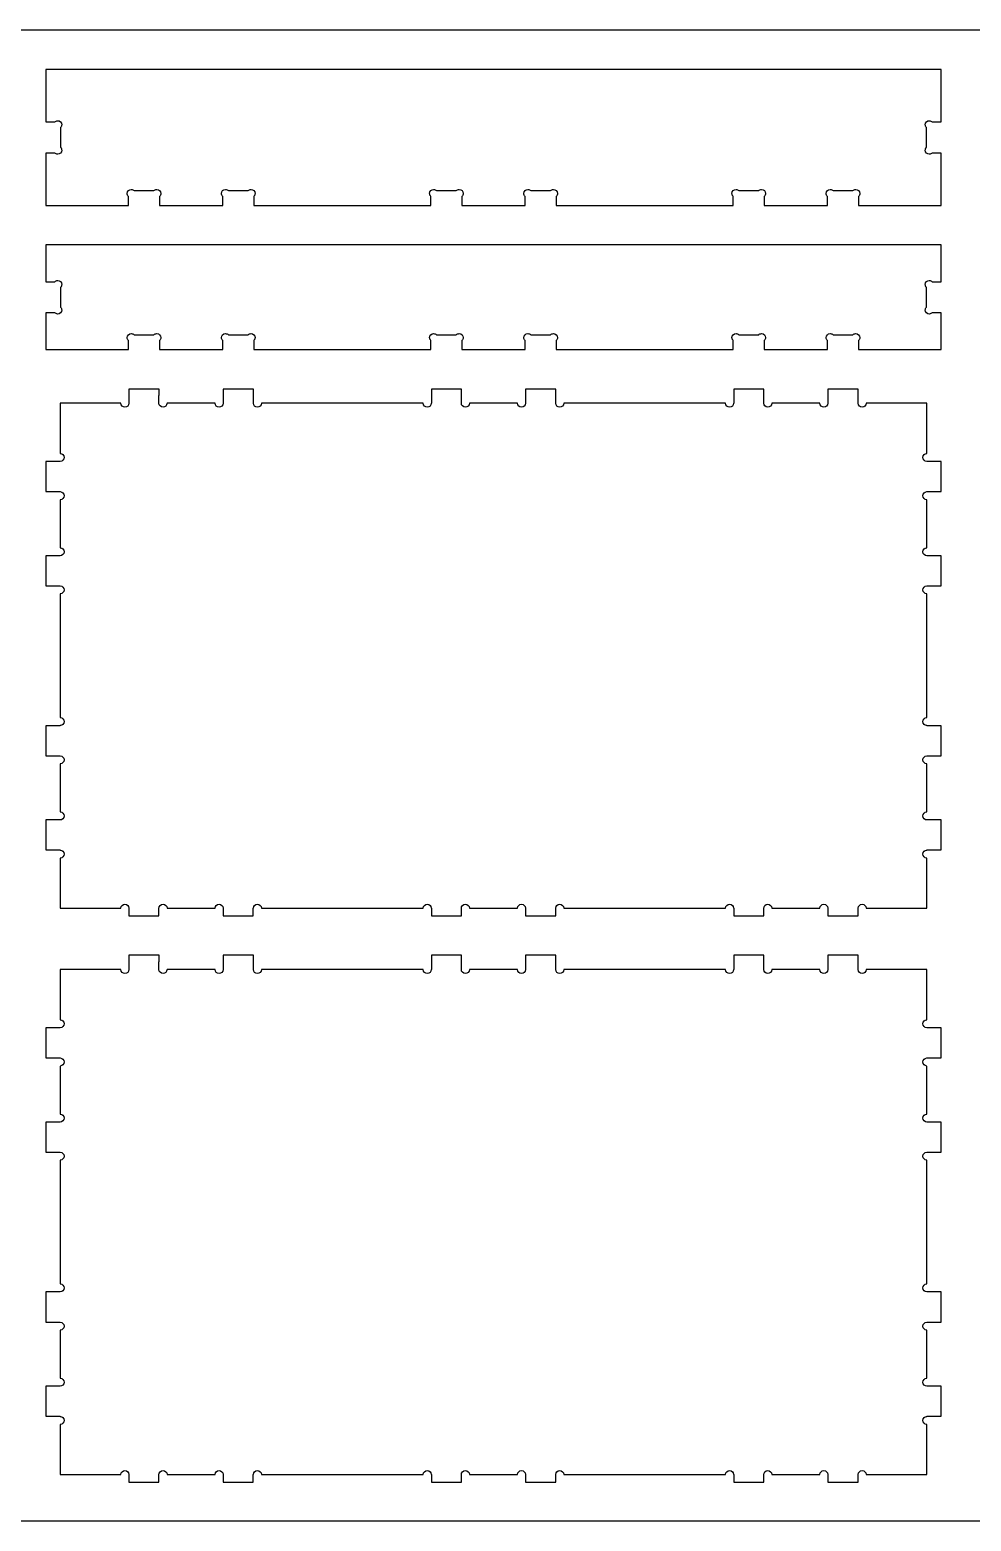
# Model space of a CAD drawing. Extents: x 0 to 4896, y 0 to 5028.
# Drawn here: x 771 to 1540, y 0 to 1219 of the extents above; entities that cross this region are included whole.
import ezdxf

# ---------------------------------------------------------------- set-up
doc = ezdxf.new("R2010")
doc.units = 0
doc.layers.add('Layer_1', color=7, linetype='CONTINUOUS')

msp = doc.modelspace()

# ---------------------------------------------------------------- linework, layer by layer
at = {"layer": 'Layer_1', "color": 3}
msp.add_lwpolyline([(0.025287, 1219.174727), (2438.374572, 1219.174727), (2438.374572, 0.025583), (0.025287, 0.025583), (0.025287, 1219.174727)], dxfattribs=at)
at = {"layer": 'Layer_1', "color": 7}
for points in [[(783.891583, 1186.724322), (783.891583, 1143.879602), (791.290885, 1143.879602)], [(1508.232357, 1143.879602), (1515.631942, 1143.879602), (1515.631942, 1186.724322), (783.891583, 1186.724322), (783.891583, 1186.724322)], [(796.044636, 1139.293491), (796.044636, 1123.074462)], [(1503.478606, 1123.065713), (1503.478606, 1139.28446)], [(791.290885, 1118.479602), (783.891583, 1118.479602), (783.891583, 1075.6346), (851.519083, 1075.6346), (851.519083, 1083.034184)], [(1448.004442, 1083.034184), (1448.004442, 1075.6346), (1515.631942, 1075.6346), (1515.631942, 1118.479602), (1508.232357, 1118.479602)], [(856.105194, 1087.787935), (872.324223, 1087.787935)], [(933.098803, 1087.787935), (949.317832, 1087.787935)], [(1103.155472, 1087.787935), (1119.374218, 1087.787935)], [(1180.14908, 1087.787935), (1196.368109, 1087.787935)], [(1350.196944, 1087.787935), (1366.415691, 1087.787935)], [(1427.190553, 1087.787935), (1443.409582, 1087.787935)], [(876.919083, 1083.034184), (876.919083, 1075.6346), (928.512692, 1075.6346), (928.512692, 1083.034184)], [(953.912692, 1083.034184), (953.912692, 1075.6346), (1098.56936, 1075.6346), (1098.56936, 1083.034184)], [(1123.96936, 1083.034184), (1123.96936, 1075.6346), (1175.562969, 1075.6346), (1175.562969, 1083.034184)], [(1200.962969, 1083.034184), (1200.962969, 1075.6346), (1345.610833, 1075.6346), (1345.610833, 1083.034184)], [(1371.010833, 1083.034184), (1371.010833, 1075.6346), (1422.604442, 1075.6346), (1422.604442, 1083.034184)], [(783.891583, 1043.433891), (783.891583, 1013.289171), (791.290885, 1013.289171)], [(1508.232357, 1013.289171), (1515.631942, 1013.289171), (1515.631942, 1043.433891), (783.891583, 1043.433891), (783.891583, 1043.433891)], [(796.044636, 1008.70306), (796.044636, 992.484031)], [(1503.478606, 992.475282), (1503.478606, 1008.694311)], [(791.290885, 987.889171), (783.891583, 987.889171), (783.891583, 957.744169), (851.519083, 957.744169), (851.519083, 965.143753)], [(1448.004442, 965.143753), (1448.004442, 957.744169), (1515.631942, 957.744169), (1515.631942, 987.889171), (1508.232357, 987.889171)], [(856.105194, 969.897504), (872.324223, 969.897504)], [(876.919083, 965.143753), (876.919083, 957.744169), (928.512692, 957.744169), (928.512692, 965.143753)], [(933.098803, 969.897504), (949.317832, 969.897504)], [(953.912692, 965.143753), (953.912692, 957.744169), (1098.56936, 957.744169), (1098.56936, 965.143753)], [(1103.155472, 969.897504), (1119.374218, 969.897504)], [(1123.96936, 965.143753), (1123.96936, 957.744169), (1175.562969, 957.744169), (1175.562969, 965.143753)], [(1180.14908, 969.897504), (1196.368109, 969.897504)], [(1200.962969, 965.143753), (1200.962969, 957.744169), (1345.610833, 957.744169), (1345.610833, 965.143753)], [(1350.196944, 969.897504), (1366.415691, 969.897504)], [(1371.010833, 965.143753), (1371.010833, 957.744169), (1422.604442, 957.744169), (1422.604442, 965.143753)], [(1427.190553, 969.897504), (1443.409582, 969.897504)], [(851.92012, 925.543178), (851.92012, 920.789426), (851.92012, 915.947622), (851.92012, 913.857484), (851.867063, 913.857484)], [(876.518892, 920.957066), (876.518892, 925.543178), (851.921532, 925.543178), (851.92012, 925.543178)], [(876.421807, 914.016093), (876.421807, 920.1104)], [(953.556527, 913.857484), (953.521532, 913.857484), (953.521532, 920.692342), (953.521532, 925.543178), (928.91514, 925.543178), (928.91514, 915.938873), (928.91514, 913.857484), (928.862083, 913.857484)], [(1123.569169, 920.957066), (1123.569169, 925.543178), (1098.971527, 925.543178), (1098.971527, 920.789426), (1098.971527, 915.947622), (1098.971527, 913.857484), (1098.918752, 913.857484)], [(1123.472085, 914.016093), (1123.472085, 920.1104)], [(1200.607087, 913.857484), (1200.571527, 913.857484), (1200.571527, 920.692342), (1200.571527, 925.543178), (1175.965418, 925.543178), (1175.965418, 915.938873), (1175.965418, 913.857484), (1175.912643, 913.857484)], [(1370.61036, 920.957066), (1370.61036, 925.543178), (1346.013, 925.543178), (1346.013, 920.789426), (1346.013, 915.947622), (1346.013, 913.857484), (1345.968973, 913.857484)], [(1370.521742, 914.016093), (1370.521742, 920.1104)], [(1447.656462, 913.857484), (1447.612435, 913.857484), (1447.612435, 920.692342), (1447.612435, 925.543178), (1423.006326, 925.543178), (1423.006326, 915.938873), (1423.006326, 913.857484), (1422.962017, 913.857484)], [(845.278867, 913.857484), (795.766647, 913.857484), (795.766647, 872.917482)], [(922.274169, 913.857484), (883.010003, 913.857484)], [(1092.330556, 913.857484), (960.144723, 913.857484)], [(1169.324447, 913.857484), (1130.06028, 913.857484)], [(1339.380777, 913.857484), (1207.195, 913.857484)], [(1416.374104, 913.857484), (1377.109937, 913.857484)], [(1503.75716, 872.917482), (1503.75716, 913.857484), (1454.244657, 913.857484)], [(795.766647, 866.329286), (795.766647, 866.28526), (788.931507, 866.28526), (784.080672, 866.28526), (784.080672, 841.679151), (793.685258, 841.679151), (795.766647, 841.679151), (795.766647, 841.634842)], [(1503.75716, 841.634842), (1503.75716, 841.679151), (1505.838548, 841.679151), (1515.442853, 841.679151), (1515.442853, 866.28526), (1510.592017, 866.28526), (1503.75716, 866.28526), (1503.75716, 866.329286)], [(795.766647, 835.046929), (795.766647, 795.782762)], [(1503.75716, 795.782762), (1503.75716, 835.046929)], [(788.666783, 789.283184), (784.080672, 789.283184), (784.080672, 764.685542), (788.834423, 764.685542), (793.676227, 764.685542), (795.766647, 764.685542), (795.766647, 764.641515)], [(795.607756, 789.194566), (789.513449, 789.194566)], [(1503.75716, 764.641515), (1503.75716, 764.685542), (1505.847297, 764.685542), (1510.689102, 764.685542), (1515.442853, 764.685542), (1515.442853, 789.283184), (1510.856742, 789.283184)], [(1510.010075, 789.194566), (1503.915768, 789.194566)], [(795.766647, 758.05332), (795.766647, 656.95624)], [(1503.75716, 656.95624), (1503.75716, 758.05332)], [(795.766647, 650.368044), (795.766647, 650.324018), (788.931507, 650.324018), (784.080672, 650.324018), (784.080672, 625.717626), (793.685258, 625.717626), (795.766647, 625.717626), (795.766647, 625.6736)], [(1503.75716, 625.6736), (1503.75716, 625.717626), (1505.838548, 625.717626), (1515.442853, 625.717626), (1515.442853, 650.324018), (1510.592017, 650.324018), (1503.75716, 650.324018), (1503.75716, 650.368044)], [(795.766647, 619.085404), (795.766647, 579.821238)], [(1503.75716, 579.821238), (1503.75716, 619.085404)], [(788.666783, 573.32166), (784.080672, 573.32166), (784.080672, 548.7243), (788.834423, 548.7243), (793.676227, 548.7243), (795.766647, 548.7243), (795.766647, 548.680273)], [(795.607756, 573.233042), (789.513449, 573.233042)], [(1503.75716, 548.680273), (1503.75716, 548.7243), (1505.847297, 548.7243), (1510.689102, 548.7243), (1515.442853, 548.7243), (1515.442853, 573.32166), (1510.856742, 573.32166)], [(1510.010075, 573.233042), (1503.915768, 573.233042)], [(795.766647, 542.092078), (795.766647, 501.143326), (845.278867, 501.143326)], [(1454.244657, 501.143326), (1503.75716, 501.143326), (1503.75716, 542.092078)], [(851.867063, 501.143326), (851.911089, 501.143326), (851.911089, 499.547078), (851.911089, 494.793326), (876.429145, 494.793326)], [(876.420678, 494.89916), (876.420678, 500.993466)], [(883.008874, 501.143326), (922.27304, 501.143326)], [(928.860954, 501.143326), (928.905263, 501.143326), (928.905263, 494.793326), (953.511372, 494.793326), (953.511372, 499.644162), (953.511372, 501.143326), (953.555398, 501.143326)], [(960.143594, 501.143326), (1092.329427, 501.143326)], [(1098.917623, 501.143326), (1098.961649, 501.143326), (1098.961649, 499.547078), (1098.961649, 494.793326), (1123.479705, 494.793326)], [(1123.471238, 494.89916), (1123.471238, 500.993466)], [(1130.059434, 501.143326), (1169.3236, 501.143326)], [(1175.911796, 501.143326), (1175.955823, 501.143326), (1175.955823, 494.793326), (1200.561932, 494.793326), (1200.561932, 499.644162), (1200.561932, 501.143326), (1200.60624, 501.143326)], [(1207.194154, 501.143326), (1339.379931, 501.143326)], [(1345.968126, 501.143326), (1346.012153, 501.143326), (1346.012153, 499.547078), (1346.012153, 494.793326), (1370.530208, 494.793326)], [(1370.521742, 494.89916), (1370.521742, 500.993466)], [(1377.109937, 501.143326), (1416.374104, 501.143326)], [(1422.962017, 501.143326), (1423.006326, 501.143326), (1423.006326, 494.793326), (1447.612435, 494.793326), (1447.612435, 499.644162), (1447.612435, 501.143326), (1447.656462, 501.143326)], [(851.92012, 462.592335), (851.92012, 457.838584), (851.92012, 452.99678), (851.92012, 450.906642), (851.867063, 450.906642)], [(876.518892, 458.006224), (876.518892, 462.592335), (851.921532, 462.592335), (851.92012, 462.592335)], [(876.421807, 451.065251), (876.421807, 457.159558)], [(953.556527, 450.906642), (953.521532, 450.906642), (953.521532, 457.7415), (953.521532, 462.592335), (928.91514, 462.592335), (928.91514, 452.988031), (928.91514, 450.906642), (928.862083, 450.906642)], [(1123.569169, 458.006224), (1123.569169, 462.592335), (1098.971527, 462.592335), (1098.971527, 457.838584), (1098.971527, 452.99678), (1098.971527, 450.906642), (1098.918752, 450.906642)], [(1123.472085, 451.065251), (1123.472085, 457.159558)], [(1200.607087, 450.906642), (1200.571527, 450.906642), (1200.571527, 457.7415), (1200.571527, 462.592335), (1175.965418, 462.592335), (1175.965418, 452.988031), (1175.965418, 450.906642), (1175.912643, 450.906642)], [(1370.61036, 458.006224), (1370.61036, 462.592335), (1346.013, 462.592335), (1346.013, 457.838584), (1346.013, 452.99678), (1346.013, 450.906642), (1345.968973, 450.906642)], [(1370.521742, 451.065251), (1370.521742, 457.159558)], [(1447.656462, 450.906642), (1447.612435, 450.906642), (1447.612435, 457.7415), (1447.612435, 462.592053), (1423.006326, 462.592053), (1423.006326, 452.988031), (1423.006326, 450.906642), (1422.962017, 450.906642)], [(845.278867, 450.906642), (795.766647, 450.906642), (795.766647, 409.96664)], [(922.274169, 450.906642), (883.010003, 450.906642)], [(1092.330556, 450.906642), (960.144723, 450.906642)], [(1169.324447, 450.906642), (1130.06028, 450.906642)], [(1339.380777, 450.906642), (1207.195, 450.906642)], [(1416.374104, 450.906642), (1377.109937, 450.906642)], [(1503.75716, 409.96664), (1503.75716, 450.906642), (1454.244657, 450.906642)], [(795.766647, 403.378444), (795.766647, 403.334418), (788.931507, 403.334418), (784.080672, 403.334418), (784.080672, 378.728309), (793.685258, 378.728309), (795.766647, 378.728309), (795.766647, 378.684)], [(1503.75716, 378.684), (1503.75716, 378.728309), (1505.838548, 378.728309), (1515.442853, 378.728309), (1515.442853, 403.334418), (1510.592017, 403.334418), (1503.75716, 403.334418), (1503.75716, 403.378444)], [(795.766647, 372.096086), (795.766647, 332.83192)], [(1503.75716, 332.83192), (1503.75716, 372.096086)], [(788.666783, 326.332342), (784.080672, 326.332342), (784.080672, 301.7347), (788.834423, 301.7347), (793.676227, 301.7347), (795.766647, 301.7347), (795.766647, 301.690673)], [(795.607756, 326.243724), (789.513449, 326.243724)], [(1503.75716, 301.690391), (1503.75716, 301.7347), (1505.847297, 301.7347), (1510.689102, 301.7347), (1515.442853, 301.7347), (1515.442853, 326.332342), (1510.856742, 326.332342)], [(1510.010075, 326.243724), (1503.915768, 326.243724)], [(795.766647, 295.102478), (795.766647, 194.005398)], [(1503.75716, 194.005398), (1503.75716, 295.102478)], [(795.766647, 187.417202), (795.766647, 187.373175), (788.931507, 187.373175), (784.080672, 187.373175), (784.080672, 162.766784), (793.685258, 162.766784), (795.766647, 162.766784), (795.766647, 162.722758)], [(1503.75716, 162.722758), (1503.75716, 162.766502), (1505.838548, 162.766502), (1515.442853, 162.766502), (1515.442853, 187.373175), (1510.592017, 187.373175), (1503.75716, 187.373175), (1503.75716, 187.417202)], [(795.766647, 156.134562), (795.766647, 116.870395)], [(1503.75716, 116.870113), (1503.75716, 156.13428)], [(788.666783, 110.370535), (784.080672, 110.370535), (784.080672, 85.773175), (788.834423, 85.773175), (793.676227, 85.773175), (795.766647, 85.773175), (795.766647, 85.729149)], [(795.607756, 110.2822), (789.513449, 110.2822)], [(1503.75716, 85.729149), (1503.75716, 85.773175), (1505.847297, 85.773175), (1510.689102, 85.773175), (1515.442853, 85.773175), (1515.442853, 110.370535), (1510.856742, 110.370535)], [(1510.010075, 110.2822), (1503.915768, 110.2822)], [(795.766647, 79.140953), (795.766647, 38.192202), (845.278867, 38.192202)], [(1454.244657, 38.192202), (1503.75716, 38.192202), (1503.75716, 79.140953)], [(851.867063, 38.192202), (851.911089, 38.192202), (851.911089, 36.595953), (851.911089, 31.842202), (876.429145, 31.842202)], [(876.420678, 31.948035), (876.420678, 38.042342)], [(883.008874, 38.192202), (922.27304, 38.192202)], [(928.860954, 38.192202), (928.905263, 38.192202), (928.905263, 31.842202), (953.511372, 31.842202), (953.511372, 36.693038), (953.511372, 38.192202), (953.555398, 38.192202)], [(960.143594, 38.192202), (1092.329427, 38.192202)], [(1098.917623, 38.192202), (1098.961649, 38.192202), (1098.961649, 36.595953), (1098.961649, 31.842202), (1123.479705, 31.842202)], [(1123.471238, 31.948035), (1123.471238, 38.042342)], [(1130.059434, 38.192202), (1169.3236, 38.192202)], [(1175.911796, 38.192202), (1175.955823, 38.192202), (1175.955823, 31.842202), (1200.561932, 31.842202), (1200.561932, 36.693038), (1200.561932, 38.192202), (1200.60624, 38.192202)], [(1207.194154, 38.192202), (1339.379931, 38.192202)], [(1345.968126, 38.192202), (1346.012153, 38.192202), (1346.012153, 36.595953), (1346.012153, 31.842202), (1370.530208, 31.842202)], [(1370.521742, 31.948035), (1370.521742, 38.042342)], [(1377.109937, 38.192202), (1416.374104, 38.192202)], [(1422.962017, 38.192202), (1423.006326, 38.192202), (1423.006326, 31.842202), (1447.612435, 31.842202), (1447.612435, 36.693038), (1447.612435, 38.192202), (1447.656462, 38.192202)]]:
    msp.add_lwpolyline(points, dxfattribs=at)
for points in [[(791.290885, 1143.879602), (791.892018, 1144.510086), (792.737274, 1144.902658), (793.681025, 1144.902658)], [(793.681025, 1144.902658), (795.510389, 1144.902658), (796.979638, 1143.433409), (796.979638, 1141.604044)], [(796.979638, 1141.604044), (796.979638, 1140.703191), (796.625732, 1139.887851), (796.044636, 1139.293491)], [(1502.543886, 1141.595295), (1502.543886, 1143.42466), (1504.013135, 1144.902658), (1505.8425, 1144.902658)], [(1503.478606, 1139.28446), (1502.897228, 1139.879102), (1502.543886, 1140.693878), (1502.543886, 1141.595295)], [(1505.8425, 1144.902658), (1506.783993, 1144.902658), (1507.631788, 1144.508111), (1508.232357, 1143.879602)], [(796.044636, 1123.074462), (796.626014, 1122.47982), (796.979638, 1121.665044), (796.979638, 1120.763626)], [(1502.543886, 1120.754878), (1502.543886, 1121.655731), (1502.897511, 1122.471071), (1503.478606, 1123.065713)], [(793.681025, 1117.456546), (792.738967, 1117.456546), (791.892018, 1117.850811), (791.290885, 1118.479602)], [(796.979638, 1120.763626), (796.979638, 1118.934262), (795.510389, 1117.456546), (793.681025, 1117.456546)], [(1505.8425, 1117.456546), (1504.013135, 1117.456546), (1502.543886, 1118.925513), (1502.543886, 1120.754878)], [(1508.232357, 1118.479602), (1507.631506, 1117.848553), (1506.786251, 1117.456546), (1505.8425, 1117.456546)], [(850.496027, 1085.424324), (850.496027, 1087.253406), (851.964994, 1088.722655), (853.794358, 1088.722655)], [(851.519083, 1083.034184), (850.888316, 1083.634753), (850.496027, 1084.480291), (850.496027, 1085.424324)], [(853.794358, 1088.722655), (854.695212, 1088.722655), (855.510552, 1088.368749), (856.105194, 1087.787935)], [(872.324223, 1087.787935), (872.918583, 1088.369031), (873.73364, 1088.722655), (874.634776, 1088.722655)], [(874.634776, 1088.722655), (876.46414, 1088.722655), (877.942138, 1087.253406), (877.942138, 1085.424324)], [(877.942138, 1085.424324), (877.942138, 1084.481984), (877.547874, 1083.634471), (876.919083, 1083.034184)], [(927.489636, 1085.424324), (927.489636, 1087.253406), (928.958885, 1088.722655), (930.788249, 1088.722655)], [(928.512692, 1083.034184), (927.881925, 1083.634753), (927.489636, 1084.480291), (927.489636, 1085.424324)], [(930.788249, 1088.722655), (931.689385, 1088.722655), (932.50416, 1088.368749), (933.098803, 1087.787935)], [(949.317832, 1087.787935), (949.912474, 1088.369031), (950.727249, 1088.722655), (951.628667, 1088.722655)], [(951.628667, 1088.722655), (953.457749, 1088.722655), (954.935747, 1087.253406), (954.935747, 1085.424324)], [(954.935747, 1085.424324), (954.935747, 1084.481984), (954.5412, 1083.634471), (953.912692, 1083.034184)], [(1097.546305, 1085.424324), (1097.546305, 1087.253406), (1099.015272, 1088.722655), (1100.844636, 1088.722655)], [(1098.56936, 1083.034184), (1097.938594, 1083.634753), (1097.546305, 1084.480291), (1097.546305, 1085.424324)], [(1100.844636, 1088.722655), (1101.745489, 1088.722655), (1102.560829, 1088.368749), (1103.155472, 1087.787935)], [(1119.374218, 1087.787935), (1119.969143, 1088.369031), (1120.783918, 1088.722655), (1121.685054, 1088.722655)], [(1121.685054, 1088.722655), (1123.514418, 1088.722655), (1124.992416, 1087.253406), (1124.992416, 1085.424324)], [(1124.992416, 1085.424324), (1124.992416, 1084.481984), (1124.598152, 1083.634471), (1123.96936, 1083.034184)], [(1174.539914, 1085.424324), (1174.539914, 1087.253406), (1176.009163, 1088.722655), (1177.838527, 1088.722655)], [(1175.562969, 1083.034184), (1174.932203, 1083.634753), (1174.539914, 1084.480291), (1174.539914, 1085.424324)], [(1177.838527, 1088.722655), (1178.73938, 1088.722655), (1179.554438, 1088.368749), (1180.14908, 1087.787935)], [(1196.368109, 1087.787935), (1196.962752, 1088.369031), (1197.777809, 1088.722655), (1198.678663, 1088.722655)], [(1198.678663, 1088.722655), (1200.508027, 1088.722655), (1201.986025, 1087.253406), (1201.986025, 1085.424324)], [(1201.986025, 1085.424324), (1201.986025, 1084.481984), (1201.591478, 1083.634471), (1200.962969, 1083.034184)], [(1344.587495, 1085.424324), (1344.587495, 1087.253406), (1346.057026, 1088.722655), (1347.886108, 1088.722655)], [(1345.610833, 1083.034184), (1344.979502, 1083.634753), (1344.587495, 1084.480291), (1344.587495, 1085.424324)], [(1347.886108, 1088.722655), (1348.787244, 1088.722655), (1349.602302, 1088.368749), (1350.196944, 1087.787935)], [(1366.415691, 1087.787935), (1367.010333, 1088.369031), (1367.825391, 1088.722655), (1368.726526, 1088.722655)], [(1368.726526, 1088.722655), (1370.555891, 1088.722655), (1372.033606, 1087.253406), (1372.033606, 1085.424324)], [(1372.033606, 1085.424324), (1372.033606, 1084.481984), (1371.638777, 1083.634471), (1371.010833, 1083.034184)], [(1421.581386, 1085.424324), (1421.581386, 1087.253406), (1423.050917, 1088.722655), (1424.879717, 1088.722655)], [(1422.604442, 1083.034184), (1421.973675, 1083.634753), (1421.581386, 1084.480291), (1421.581386, 1085.424324)], [(1424.879717, 1088.722655), (1425.780571, 1088.722655), (1426.595911, 1088.368749), (1427.190553, 1087.787935)], [(1443.409582, 1087.787935), (1444.004224, 1088.369031), (1444.818717, 1088.722655), (1445.720135, 1088.722655)], [(1445.720135, 1088.722655), (1447.549217, 1088.722655), (1449.027497, 1087.253406), (1449.027497, 1085.424324)], [(1449.027497, 1085.424324), (1449.027497, 1084.481984), (1448.633233, 1083.634471), (1448.004442, 1083.034184)], [(791.290885, 1013.289171), (791.892018, 1013.919938), (792.737274, 1014.312226), (793.681025, 1014.312226)], [(793.681025, 1014.312226), (795.510389, 1014.312226), (796.979638, 1012.842978), (796.979638, 1011.013613)], [(1502.543886, 1011.004864), (1502.543886, 1012.834229), (1504.013135, 1014.312226), (1505.8425, 1014.312226)], [(1505.8425, 1014.312226), (1506.783993, 1014.312226), (1507.631788, 1013.917962), (1508.232357, 1013.289171)], [(796.979638, 1011.013613), (796.979638, 1010.11276), (796.625732, 1009.297702), (796.044636, 1008.70306)], [(1503.478606, 1008.694311), (1502.897228, 1009.288953), (1502.543886, 1010.103729), (1502.543886, 1011.004864)], [(793.681025, 986.866115), (792.738967, 986.866115), (791.892018, 987.26038), (791.290885, 987.889171)], [(796.979638, 990.173478), (796.979638, 988.344113), (795.510389, 986.866115), (793.681025, 986.866115)], [(796.044636, 992.484031), (796.626014, 991.889389), (796.979638, 991.074613), (796.979638, 990.173478)], [(1502.543886, 990.164446), (1502.543886, 991.0653), (1502.897511, 991.88064), (1503.478606, 992.475282)], [(1505.8425, 986.866115), (1504.013135, 986.866115), (1502.543886, 988.335082), (1502.543886, 990.164446)], [(1508.232357, 987.889171), (1507.631506, 987.258404), (1506.786251, 986.866115), (1505.8425, 986.866115)], [(850.496027, 967.533893), (850.496027, 969.363258), (851.964994, 970.832224), (853.794358, 970.832224)], [(851.519083, 965.143753), (850.888316, 965.744604), (850.496027, 966.590142), (850.496027, 967.533893)], [(853.794358, 970.832224), (854.695212, 970.832224), (855.510552, 970.4786), (856.105194, 969.897504)], [(872.324223, 969.897504), (872.918583, 970.478882), (873.73364, 970.832224), (874.634776, 970.832224)], [(874.634776, 970.832224), (876.46414, 970.832224), (877.942138, 969.363258), (877.942138, 967.533893)], [(877.942138, 967.533893), (877.942138, 966.591835), (877.547874, 965.744322), (876.919083, 965.143753)], [(927.489636, 967.533893), (927.489636, 969.363258), (928.958885, 970.832224), (930.788249, 970.832224)], [(928.512692, 965.143753), (927.881925, 965.744604), (927.489636, 966.590142), (927.489636, 967.533893)], [(930.788249, 970.832224), (931.689385, 970.832224), (932.50416, 970.4786), (933.098803, 969.897504)], [(949.317832, 969.897504), (949.912474, 970.478882), (950.727249, 970.832224), (951.628667, 970.832224)], [(951.628667, 970.832224), (953.457749, 970.832224), (954.935747, 969.363258), (954.935747, 967.533893)], [(954.935747, 967.533893), (954.935747, 966.591835), (954.5412, 965.744322), (953.912692, 965.143753)], [(1097.546305, 967.533893), (1097.546305, 969.363258), (1099.015272, 970.832224), (1100.844636, 970.832224)], [(1098.56936, 965.143753), (1097.938594, 965.744604), (1097.546305, 966.590142), (1097.546305, 967.533893)], [(1100.844636, 970.832224), (1101.745489, 970.832224), (1102.560829, 970.4786), (1103.155472, 969.897504)], [(1119.374218, 969.897504), (1119.969143, 970.478882), (1120.783918, 970.832224), (1121.685054, 970.832224)], [(1121.685054, 970.832224), (1123.514418, 970.832224), (1124.992416, 969.363258), (1124.992416, 967.533893)], [(1124.992416, 967.533893), (1124.992416, 966.591835), (1124.598152, 965.744322), (1123.96936, 965.143753)], [(1174.539914, 967.533893), (1174.539914, 969.363258), (1176.009163, 970.832224), (1177.838527, 970.832224)], [(1175.562969, 965.143753), (1174.932203, 965.744604), (1174.539914, 966.590142), (1174.539914, 967.533893)], [(1177.838527, 970.832224), (1178.73938, 970.832224), (1179.554438, 970.4786), (1180.14908, 969.897504)], [(1196.368109, 969.897504), (1196.962752, 970.478882), (1197.777809, 970.832224), (1198.678663, 970.832224)], [(1198.678663, 970.832224), (1200.508027, 970.832224), (1201.986025, 969.363258), (1201.986025, 967.533893)], [(1201.986025, 967.533893), (1201.986025, 966.591835), (1201.591478, 965.744322), (1200.962969, 965.143753)], [(1344.587495, 967.533893), (1344.587495, 969.363258), (1346.057026, 970.832224), (1347.886108, 970.832224)], [(1345.610833, 965.143753), (1344.979502, 965.744604), (1344.587495, 966.590142), (1344.587495, 967.533893)], [(1347.886108, 970.832224), (1348.787244, 970.832224), (1349.602302, 970.4786), (1350.196944, 969.897504)], [(1366.415691, 969.897504), (1367.010333, 970.478882), (1367.825391, 970.832224), (1368.726526, 970.832224)], [(1368.726526, 970.832224), (1370.555891, 970.832224), (1372.033606, 969.363258), (1372.033606, 967.533893)], [(1372.033606, 967.533893), (1372.033606, 966.591835), (1371.638777, 965.744322), (1371.010833, 965.143753)], [(1421.581386, 967.533893), (1421.581386, 969.363258), (1423.050917, 970.832224), (1424.879717, 970.832224)], [(1422.604442, 965.143753), (1421.973675, 965.744604), (1421.581386, 966.590142), (1421.581386, 967.533893)], [(1424.879717, 970.832224), (1425.780571, 970.832224), (1426.595911, 970.4786), (1427.190553, 969.897504)], [(1443.409582, 969.897504), (1444.004224, 970.478882), (1444.818717, 970.832224), (1445.720135, 970.832224)], [(1445.720135, 970.832224), (1447.549217, 970.832224), (1449.027497, 969.363258), (1449.027497, 967.533893)], [(1449.027497, 967.533893), (1449.027497, 966.591835), (1448.633233, 965.744322), (1448.004442, 965.143753)], [(876.421807, 920.1104), (876.421807, 920.380204), (876.458496, 920.644364), (876.518892, 920.89526)], [(876.518892, 920.89526), (876.518892, 920.915015), (876.518892, 920.937593), (876.518892, 920.957066)], [(1123.472085, 920.1104), (1123.472085, 920.3771), (1123.510185, 920.638155), (1123.569169, 920.886511)], [(1123.569169, 920.886511), (1123.569169, 920.909089), (1123.569169, 920.934771), (1123.569169, 920.957066)], [(1370.521742, 920.1104), (1370.521742, 920.371173), (1370.562382, 920.625455), (1370.618826, 920.868731)], [(1370.618826, 920.868731), (1370.618826, 920.898929), (1370.613182, 920.929126), (1370.61036, 920.957066)], [(848.568449, 910.717762), (846.793554, 910.717762), (845.362405, 912.103755), (845.278867, 913.857484)], [(851.867063, 913.857484), (851.783243, 912.103755), (850.344192, 910.717762), (848.568449, 910.717762)], [(879.72042, 910.717762), (877.890774, 910.717762), (876.421807, 912.186729), (876.421807, 914.016093)], [(883.010003, 913.857484), (882.926465, 912.103755), (881.495598, 910.717762), (879.72042, 910.717762)], [(925.5725, 910.717762), (923.797323, 910.717762), (922.357989, 912.103755), (922.274169, 913.857484)], [(928.862083, 913.857484), (928.778827, 912.103755), (927.347396, 910.717762), (925.5725, 910.717762)], [(956.846392, 910.717762), (955.071214, 910.717762), (953.640065, 912.103755), (953.556527, 913.857484)], [(960.144723, 913.857484), (960.060903, 912.103755), (958.621569, 910.717762), (956.846392, 910.717762)], [(1095.62042, 910.717762), (1093.84496, 910.717762), (1092.414094, 912.103755), (1092.330556, 913.857484)], [(1098.918752, 913.857484), (1098.834649, 912.103755), (1097.395316, 910.717762), (1095.62042, 910.717762)], [(1126.770416, 910.717762), (1124.941334, 910.717762), (1123.472085, 912.186729), (1123.472085, 914.016093)], [(1130.06028, 913.857484), (1129.976743, 912.103755), (1128.546158, 910.717762), (1126.770416, 910.717762)], [(1172.622778, 910.717762), (1170.8476, 910.717762), (1169.408267, 912.103755), (1169.324447, 913.857484)], [(1175.912643, 913.857484), (1175.829105, 912.103755), (1174.397956, 910.717762), (1172.622778, 910.717762)], [(1203.896669, 910.717762), (1202.121774, 910.717762), (1200.690343, 912.103755), (1200.607087, 913.857484)], [(1207.195, 913.857484), (1207.11118, 912.103755), (1205.671847, 910.717762), (1203.896669, 910.717762)], [(1342.67036, 910.717762), (1340.895464, 910.717762), (1339.464315, 912.103755), (1339.380777, 913.857484)], [(1345.968973, 913.857484), (1345.884871, 912.103755), (1344.44582, 910.717762), (1342.67036, 910.717762)], [(1373.820355, 910.717762), (1371.990708, 910.717762), (1370.521742, 912.186729), (1370.521742, 914.016093)], [(1377.109937, 913.857484), (1377.0264, 912.103755), (1375.595251, 910.717762), (1373.820355, 910.717762)], [(1419.672435, 910.717762), (1417.897257, 910.717762), (1416.457924, 912.103755), (1416.374104, 913.857484)], [(1422.962017, 913.857484), (1422.878762, 912.103755), (1421.447613, 910.717762), (1419.672435, 910.717762)], [(1450.946326, 910.717762), (1449.171148, 910.717762), (1447.74, 912.103755), (1447.656462, 913.857484)], [(1454.244657, 913.857484), (1454.160837, 912.103755), (1452.721222, 910.717762), (1450.946326, 910.717762)], [(795.766647, 872.917482), (797.520094, 872.833662), (798.906369, 871.394046), (798.906369, 869.619151)], [(798.906369, 869.619151), (798.906369, 867.843973), (797.520094, 866.412824), (795.766647, 866.329286)], [(1500.617437, 869.619151), (1500.617437, 871.394046), (1502.003431, 872.833662), (1503.75716, 872.917482)], [(1503.75716, 866.329286), (1502.003431, 866.412824), (1500.617437, 867.843973), (1500.617437, 869.619151)], [(795.766647, 841.634842), (797.520094, 841.551586), (798.906369, 840.120438), (798.906369, 838.34526)], [(1500.617437, 838.34526), (1500.617437, 840.120438), (1502.003431, 841.551586), (1503.75716, 841.634842)], [(798.906369, 838.34526), (798.906369, 836.570082), (797.520094, 835.130749), (795.766647, 835.046929)], [(1503.75716, 835.046929), (1502.003431, 835.130749), (1500.617437, 836.570082), (1500.617437, 838.34526)], [(798.906369, 792.492898), (798.906369, 790.663815), (797.43712, 789.194566), (795.607756, 789.194566)], [(795.766647, 795.782762), (797.520094, 795.699224), (798.906369, 794.268075), (798.906369, 792.492898)], [(1500.617437, 792.492898), (1500.617437, 794.268075), (1502.003431, 795.699224), (1503.75716, 795.782762)], [(1503.915768, 789.194566), (1502.086404, 789.194566), (1500.617437, 790.663815), (1500.617437, 792.492898)], [(788.755118, 789.291651), (788.725203, 789.288829), (788.695005, 789.286006), (788.666783, 789.283184)], [(789.513449, 789.194566), (789.252958, 789.194566), (788.998394, 789.234924), (788.755118, 789.291651)], [(1510.768688, 789.291651), (1510.525413, 789.234924), (1510.270848, 789.194566), (1510.010075, 789.194566)], [(1510.856742, 789.283184), (1510.82852, 789.286006), (1510.798604, 789.291651), (1510.768688, 789.291651)], [(795.766647, 764.641515), (797.520094, 764.557695), (798.906369, 763.11808), (798.906369, 761.343184)], [(798.906369, 761.343184), (798.906369, 759.568006), (797.520094, 758.136858), (795.766647, 758.05332)], [(1500.617437, 761.343184), (1500.617437, 763.11808), (1502.003431, 764.557695), (1503.75716, 764.641515)], [(1503.75716, 758.05332), (1502.003431, 758.136858), (1500.617437, 759.568006), (1500.617437, 761.343184)], [(795.766647, 656.95624), (797.520094, 656.872138), (798.906369, 655.432804), (798.906369, 653.657626)], [(798.906369, 653.657626), (798.906369, 651.882449), (797.520094, 650.451582), (795.766647, 650.368044)], [(1500.617437, 653.657626), (1500.617437, 655.432804), (1502.003431, 656.872138), (1503.75716, 656.95624)], [(1503.75716, 650.368044), (1502.003431, 650.451582), (1500.617437, 651.882449), (1500.617437, 653.657626)], [(795.766647, 625.6736), (797.520094, 625.590062), (798.906369, 624.159195), (798.906369, 622.384018)], [(798.906369, 622.384018), (798.906369, 620.60884), (797.520094, 619.169506), (795.766647, 619.085404)], [(1500.617437, 622.384018), (1500.617437, 624.159195), (1502.003431, 625.590062), (1503.75716, 625.6736)], [(1503.75716, 619.085404), (1502.003431, 619.169506), (1500.617437, 620.60884), (1500.617437, 622.384018)], [(788.755118, 573.330126), (788.725203, 573.327304), (788.695005, 573.324482), (788.666783, 573.32166)], [(789.513449, 573.233042), (789.252958, 573.233042), (788.998394, 573.273682), (788.755118, 573.330126)], [(798.906369, 576.531655), (798.906369, 574.702291), (797.43712, 573.233042), (795.607756, 573.233042)], [(795.766647, 579.821238), (797.520094, 579.7377), (798.906369, 578.306833), (798.906369, 576.531655)], [(1500.617437, 576.531655), (1500.617437, 578.306833), (1502.003431, 579.7377), (1503.75716, 579.821238)], [(1503.915768, 573.233042), (1502.086404, 573.233042), (1500.617437, 574.702291), (1500.617437, 576.531655)], [(1510.768688, 573.330126), (1510.525413, 573.273682), (1510.270848, 573.233042), (1510.010075, 573.233042)], [(1510.856742, 573.32166), (1510.82852, 573.324482), (1510.798604, 573.330126), (1510.768688, 573.330126)], [(795.766647, 548.680273), (797.520094, 548.596171), (798.906369, 547.156838), (798.906369, 545.38166)], [(1500.617437, 545.38166), (1500.617437, 547.156838), (1502.003431, 548.596171), (1503.75716, 548.680273)], [(798.906369, 545.38166), (798.906369, 543.606482), (797.520094, 542.175615), (795.766647, 542.092078)], [(1503.75716, 542.092078), (1502.003431, 542.175615), (1500.617437, 543.606482), (1500.617437, 545.38166)], [(845.278867, 501.143326), (845.357889, 502.901006), (846.790732, 504.291798), (848.568449, 504.291798)], [(848.568449, 504.291798), (850.346732, 504.291798), (851.787476, 502.901006), (851.867063, 501.143326)], [(876.420678, 500.993466), (876.420678, 502.822831), (877.889927, 504.291798), (879.719292, 504.291798)], [(879.719292, 504.291798), (881.497009, 504.291798), (882.929852, 502.901006), (883.008874, 501.143326)], [(922.27304, 501.143326), (922.352345, 502.901006), (923.793654, 504.291798), (925.571372, 504.291798)], [(925.571372, 504.291798), (927.349654, 504.291798), (928.781932, 502.901006), (928.860954, 501.143326)], [(953.555398, 501.143326), (953.634703, 502.901006), (955.06698, 504.291798), (956.845263, 504.291798)], [(956.845263, 504.291798), (958.623263, 504.291798), (960.064289, 502.901006), (960.143594, 501.143326)], [(1092.329427, 501.143326), (1092.408449, 502.901006), (1093.841009, 504.291798), (1095.619292, 504.291798)], [(1095.619292, 504.291798), (1097.397009, 504.291798), (1098.838036, 502.901006), (1098.917623, 501.143326)], [(1123.471238, 500.993466), (1123.471238, 502.822831), (1124.940769, 504.291798), (1126.769569, 504.291798)], [(1126.769569, 504.291798), (1128.548134, 504.291798), (1129.980412, 502.901006), (1130.059434, 501.143326)], [(1169.3236, 501.143326), (1169.402905, 502.901006), (1170.843932, 504.291798), (1172.621932, 504.291798)], [(1172.621932, 504.291798), (1174.399932, 504.291798), (1175.832492, 502.901006), (1175.911796, 501.143326)], [(1200.60624, 501.143326), (1200.685263, 502.901006), (1202.11754, 504.291798), (1203.895823, 504.291798)], [(1203.895823, 504.291798), (1205.673823, 504.291798), (1207.114849, 502.901006), (1207.194154, 501.143326)], [(1339.379931, 501.143326), (1339.458953, 502.901006), (1340.891795, 504.291798), (1342.669513, 504.291798)], [(1342.669513, 504.291798), (1344.447795, 504.291798), (1345.88854, 502.901006), (1345.968126, 501.143326)], [(1370.521742, 500.993466), (1370.521742, 502.822831), (1371.990991, 504.291798), (1373.820355, 504.291798)], [(1373.820355, 504.291798), (1375.598073, 504.291798), (1377.030915, 502.901006), (1377.109937, 501.143326)], [(1416.374104, 501.143326), (1416.453408, 502.901006), (1417.894435, 504.291798), (1419.672435, 504.291798)], [(1419.672435, 504.291798), (1421.450717, 504.291798), (1422.882995, 502.901006), (1422.962017, 501.143326)], [(1447.656462, 501.143326), (1447.735766, 502.901006), (1449.168326, 504.291798), (1450.946326, 504.291798)], [(1450.946326, 504.291798), (1452.724326, 504.291798), (1454.165353, 502.901006), (1454.244657, 501.143326)], [(876.429145, 494.793326), (876.429145, 494.829169), (876.420678, 494.863035), (876.420678, 494.89916)], [(1123.479705, 494.793326), (1123.479705, 494.829169), (1123.471238, 494.863035), (1123.471238, 494.89916)], [(1370.530208, 494.793326), (1370.530208, 494.829169), (1370.521742, 494.863035), (1370.521742, 494.89916)], [(876.421807, 457.159558), (876.421807, 457.429362), (876.458496, 457.693522), (876.518892, 457.944418)], [(876.518892, 457.944418), (876.518892, 457.964173), (876.518892, 457.986751), (876.518892, 458.006224)], [(1123.472085, 457.159558), (1123.472085, 457.426258), (1123.510185, 457.687313), (1123.569169, 457.935669)], [(1123.569169, 457.935669), (1123.569169, 457.958246), (1123.569169, 457.983929), (1123.569169, 458.006224)], [(1370.521742, 457.159558), (1370.521742, 457.420331), (1370.562382, 457.674613), (1370.618826, 457.917889)], [(1370.618826, 457.917889), (1370.618826, 457.948086), (1370.613182, 457.978284), (1370.61036, 458.006224)], [(848.568449, 447.76692), (846.793554, 447.76692), (845.362405, 449.152913), (845.278867, 450.906642)], [(851.867063, 450.906642), (851.783243, 449.152913), (850.344192, 447.76692), (848.568449, 447.76692)], [(879.72042, 447.76692), (877.890774, 447.76692), (876.421807, 449.235886), (876.421807, 451.065251)], [(883.010003, 450.906642), (882.926465, 449.152913), (881.495598, 447.76692), (879.72042, 447.76692)], [(925.5725, 447.76692), (923.797323, 447.76692), (922.357989, 449.152913), (922.274169, 450.906642)], [(928.862083, 450.906642), (928.778827, 449.152913), (927.347396, 447.76692), (925.5725, 447.76692)], [(956.846392, 447.76692), (955.071214, 447.76692), (953.640065, 449.152913), (953.556527, 450.906642)], [(960.144723, 450.906642), (960.060903, 449.152913), (958.621569, 447.76692), (956.846392, 447.76692)], [(1095.62042, 447.76692), (1093.84496, 447.76692), (1092.414094, 449.152913), (1092.330556, 450.906642)], [(1098.918752, 450.906642), (1098.834649, 449.152913), (1097.395316, 447.76692), (1095.62042, 447.76692)], [(1126.770416, 447.76692), (1124.941334, 447.76692), (1123.472085, 449.235886), (1123.472085, 451.065251)], [(1130.06028, 450.906642), (1129.976743, 449.152913), (1128.546158, 447.76692), (1126.770416, 447.76692)], [(1172.622778, 447.76692), (1170.8476, 447.76692), (1169.408267, 449.152913), (1169.324447, 450.906642)], [(1175.912643, 450.906642), (1175.829105, 449.152913), (1174.397956, 447.76692), (1172.622778, 447.76692)], [(1203.896669, 447.76692), (1202.121774, 447.76692), (1200.690343, 449.152913), (1200.607087, 450.906642)], [(1207.195, 450.906642), (1207.11118, 449.152913), (1205.671847, 447.76692), (1203.896669, 447.76692)], [(1342.67036, 447.76692), (1340.895464, 447.76692), (1339.464315, 449.152913), (1339.380777, 450.906642)], [(1345.968973, 450.906642), (1345.884871, 449.152913), (1344.44582, 447.76692), (1342.67036, 447.76692)], [(1373.820355, 447.76692), (1371.990708, 447.76692), (1370.521742, 449.235886), (1370.521742, 451.065251)], [(1377.109937, 450.906642), (1377.0264, 449.152913), (1375.595251, 447.76692), (1373.820355, 447.76692)], [(1419.672435, 447.76692), (1417.897257, 447.76692), (1416.457924, 449.152913), (1416.374104, 450.906642)], [(1422.962017, 450.906642), (1422.878762, 449.152913), (1421.447613, 447.76692), (1419.672435, 447.76692)], [(1450.946326, 447.76692), (1449.171148, 447.76692), (1447.74, 449.152913), (1447.656462, 450.906642)], [(1454.244657, 450.906642), (1454.160837, 449.152913), (1452.721222, 447.76692), (1450.946326, 447.76692)], [(795.766647, 409.96664), (797.520094, 409.88282), (798.906369, 408.443204), (798.906369, 406.668309)], [(798.906369, 406.668309), (798.906369, 404.893131), (797.520094, 403.461982), (795.766647, 403.378444)], [(1500.617437, 406.668309), (1500.617437, 408.443204), (1502.003431, 409.882538), (1503.75716, 409.96664)], [(1503.75716, 403.378444), (1502.003431, 403.461982), (1500.617437, 404.893131), (1500.617437, 406.668309)], [(795.766647, 378.684), (797.520094, 378.600744), (798.906369, 377.169595), (798.906369, 375.394418)], [(1500.617437, 375.394418), (1500.617437, 377.169313), (1502.003431, 378.600462), (1503.75716, 378.684)], [(798.906369, 375.394418), (798.906369, 373.61924), (797.520094, 372.179906), (795.766647, 372.096086)], [(1503.75716, 372.096086), (1502.003431, 372.179624), (1500.617437, 373.61924), (1500.617437, 375.394418)], [(798.906369, 329.542055), (798.906369, 327.712973), (797.43712, 326.243724), (795.607756, 326.243724)], [(795.766647, 332.83192), (797.520094, 332.748382), (798.906369, 331.317233), (798.906369, 329.542055)], [(1500.617437, 329.542055), (1500.617437, 331.317233), (1502.003431, 332.748382), (1503.75716, 332.83192)], [(1503.915768, 326.243724), (1502.086404, 326.243724), (1500.617437, 327.712973), (1500.617437, 329.542055)], [(788.755118, 326.340809), (788.725203, 326.337986), (788.695005, 326.335164), (788.666783, 326.332342)], [(789.513449, 326.243724), (789.252958, 326.243724), (788.998394, 326.284082), (788.755118, 326.340809)], [(1510.768688, 326.340809), (1510.525413, 326.284082), (1510.270848, 326.243724), (1510.010075, 326.243724)], [(1510.856742, 326.332342), (1510.82852, 326.332342), (1510.798604, 326.340809), (1510.768688, 326.340809)], [(795.766647, 301.690673), (797.520094, 301.606853), (798.906369, 300.167238), (798.906369, 298.392342)], [(798.906369, 298.392342), (798.906369, 296.617164), (797.520094, 295.186015), (795.766647, 295.102478)], [(1500.617437, 298.392342), (1500.617437, 300.167238), (1502.003431, 301.606853), (1503.75716, 301.690391)], [(1503.75716, 295.102478), (1502.003431, 295.186015), (1500.617437, 296.617164), (1500.617437, 298.392342)], [(795.766647, 194.005398), (797.520094, 193.921295), (798.906369, 192.481962), (798.906369, 190.706784)], [(798.906369, 190.706784), (798.906369, 188.931606), (797.520094, 187.50074), (795.766647, 187.417202)], [(1500.617437, 190.706502), (1500.617437, 192.481962), (1502.003431, 193.921295), (1503.75716, 194.005398)], [(1503.75716, 187.417202), (1502.003431, 187.50074), (1500.617437, 188.931606), (1500.617437, 190.706502)], [(795.766647, 162.722758), (797.520094, 162.63922), (798.906369, 161.208353), (798.906369, 159.433175)], [(798.906369, 159.433175), (798.906369, 157.657998), (797.520094, 156.218664), (795.766647, 156.134562)], [(1500.617437, 159.433175), (1500.617437, 161.208353), (1502.003431, 162.63922), (1503.75716, 162.722758)], [(1503.75716, 156.13428), (1502.003431, 156.218664), (1500.617437, 157.657998), (1500.617437, 159.433175)], [(788.755118, 110.379002), (788.725203, 110.379002), (788.695005, 110.373358), (788.666783, 110.370535)], [(789.513449, 110.2822), (789.252958, 110.2822), (788.998394, 110.32284), (788.755118, 110.379002)], [(798.906369, 113.580813), (798.906369, 111.751449), (797.43712, 110.2822), (795.607756, 110.2822)], [(795.766647, 116.870395), (797.520094, 116.786858), (798.906369, 115.355991), (798.906369, 113.580813)], [(1500.617437, 113.580813), (1500.617437, 115.355991), (1502.003431, 116.786858), (1503.75716, 116.870113)], [(1503.915768, 110.2822), (1502.086404, 110.2822), (1500.617437, 111.751449), (1500.617437, 113.580813)], [(1510.768688, 110.379002), (1510.525413, 110.32284), (1510.270848, 110.2822), (1510.010075, 110.2822)], [(1510.856742, 110.370535), (1510.82852, 110.373358), (1510.798604, 110.379002), (1510.768688, 110.379002)], [(795.766647, 85.729149), (797.520094, 85.644764), (798.906369, 84.205713), (798.906369, 82.430535)], [(1500.617437, 82.430535), (1500.617437, 84.205713), (1502.003431, 85.644764), (1503.75716, 85.729149)], [(798.906369, 82.430535), (798.906369, 80.655075), (797.520094, 79.224209), (795.766647, 79.140953)], [(1503.75716, 79.140953), (1502.003431, 79.224209), (1500.617437, 80.655075), (1500.617437, 82.430535)], [(845.278867, 38.192202), (845.357889, 39.9496), (846.790732, 41.340391), (848.568449, 41.340391)], [(848.568449, 41.340391), (850.346732, 41.340391), (851.787476, 39.9496), (851.867063, 38.192202)], [(876.420678, 38.042342), (876.420678, 39.871706), (877.889927, 41.340391), (879.719292, 41.340391)], [(879.719292, 41.340391), (881.497009, 41.340391), (882.929852, 39.9496), (883.008874, 38.192202)], [(922.27304, 38.192202), (922.352345, 39.9496), (923.793654, 41.340391), (925.571372, 41.340391)], [(925.571372, 41.340391), (927.349654, 41.340391), (928.781932, 39.9496), (928.860954, 38.192202)], [(953.555398, 38.192202), (953.634703, 39.9496), (955.06698, 41.340391), (956.845263, 41.340391)], [(956.845263, 41.340391), (958.623263, 41.340391), (960.064289, 39.9496), (960.143594, 38.192202)], [(1092.329427, 38.192202), (1092.408449, 39.9496), (1093.841009, 41.340391), (1095.619292, 41.340391)], [(1095.619292, 41.340391), (1097.397009, 41.340391), (1098.838036, 39.9496), (1098.917623, 38.192202)], [(1123.471238, 38.042342), (1123.471238, 39.871706), (1124.940769, 41.340391), (1126.769569, 41.340391)], [(1126.769569, 41.340391), (1128.548134, 41.340391), (1129.980412, 39.9496), (1130.059434, 38.192202)], [(1169.3236, 38.192202), (1169.402905, 39.9496), (1170.843932, 41.340391), (1172.621932, 41.340391)], [(1172.621932, 41.340391), (1174.399932, 41.340391), (1175.832492, 39.9496), (1175.911796, 38.192202)], [(1200.60624, 38.192202), (1200.685263, 39.9496), (1202.11754, 41.340391), (1203.895823, 41.340391)], [(1203.895823, 41.340391), (1205.673823, 41.340391), (1207.114849, 39.9496), (1207.194154, 38.192202)], [(1339.379931, 38.192202), (1339.458953, 39.9496), (1340.891795, 41.340391), (1342.669513, 41.340391)], [(1342.669513, 41.340391), (1344.447795, 41.340391), (1345.88854, 39.9496), (1345.968126, 38.192202)], [(1370.521742, 38.042342), (1370.521742, 39.871706), (1371.990991, 41.340391), (1373.820355, 41.340391)], [(1373.820355, 41.340391), (1375.598073, 41.340391), (1377.030915, 39.9496), (1377.109937, 38.192202)], [(1416.374104, 38.192202), (1416.453408, 39.9496), (1417.894435, 41.340391), (1419.672435, 41.340391)], [(1419.672435, 41.340391), (1421.450717, 41.340391), (1422.882995, 39.9496), (1422.962017, 38.192202)], [(1447.656462, 38.192202), (1447.735766, 39.9496), (1449.168326, 41.340391), (1450.946326, 41.340391)], [(1450.946326, 41.340391), (1452.724326, 41.340391), (1454.165353, 39.9496), (1454.244657, 38.192202)], [(876.429145, 31.842202), (876.429145, 31.878044), (876.420678, 31.911629), (876.420678, 31.948035)], [(1123.479705, 31.842202), (1123.479705, 31.878044), (1123.471238, 31.911629), (1123.471238, 31.948035)], [(1370.530208, 31.842202), (1370.530208, 31.878044), (1370.521742, 31.911629), (1370.521742, 31.948035)]]:
    msp.add_open_spline(points, degree=3, dxfattribs=at)

doc.saveas('drawing.dxf')
